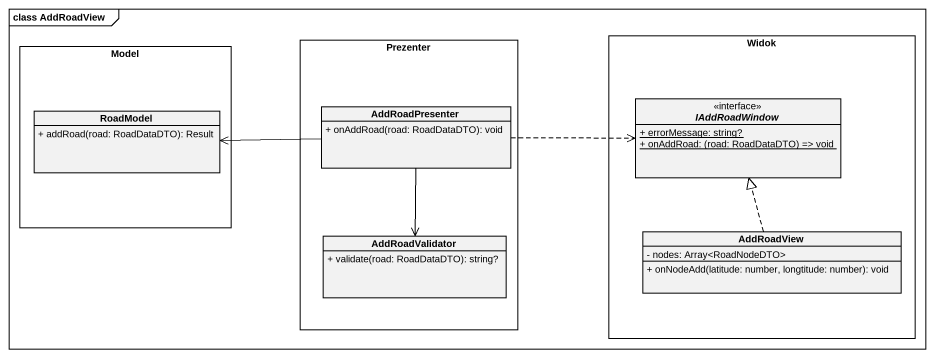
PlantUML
@startuml
mainframe class AddRoadView
hide circle
hide empty members
skinparam classAttributeIconSize 0
rectangle Model {
  class RoadModel {
    + addRoad(road: RoadDataDTO): Result
  }
}
rectangle Prezenter {
  class AddRoadPresenter {
    + onAddRoad(road: RoadDataDTO): void
  }
  class AddRoadValidator {
    + validate(road: RoadDataDTO): string?
  }
}
rectangle Widok {
  interface IAddRoadWindow {
    {static} + errorMessage: string?
    {static} {field} + onAddRoad: (road: RoadDataDTO) => void
  }
  class AddRoadView {
    - nodes: Array<RoadNodeDTO>
    + onNodeAdd(latitude: number, longtitude: number): void
  }
}
AddRoadPresenter -left-> RoadModel
AddRoadPresenter .right.> IAddRoadWindow
AddRoadPresenter --> AddRoadValidator
AddRoadView .up.|> IAddRoadWindow
@enduml
